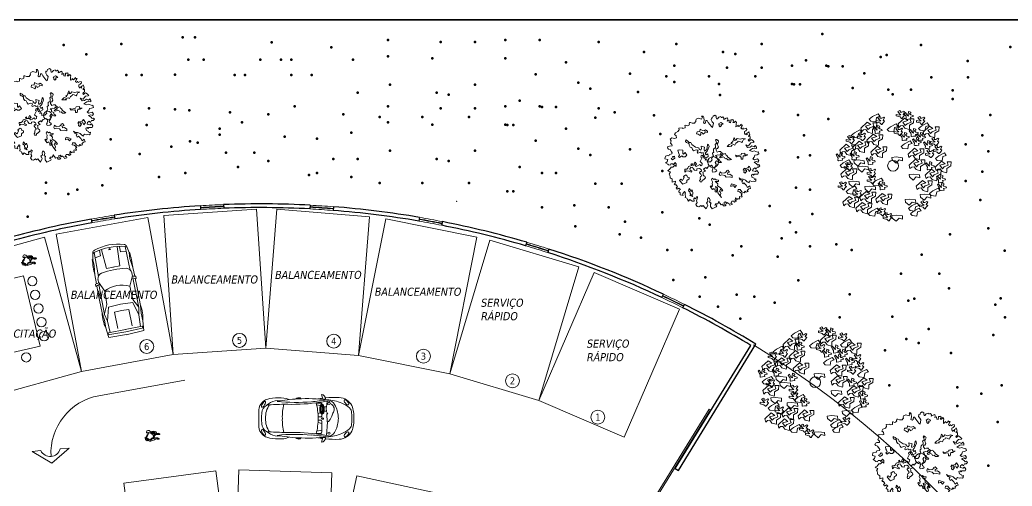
# Model space of a CAD drawing. Header units: millimetres. Extents: x 262 to 370, y -104 to 114.
# Drawn here: x 305.22 to 347.9, y -46.15 to -26.08 of the extents above; entities that cross this region are included whole.
import ezdxf
from ezdxf.enums import TextEntityAlignment as Align

# ---------------------------------------------------------------- set-up
doc = ezdxf.new("R2010")
doc.units = ezdxf.units.MM
doc.header["$LTSCALE"] = 0.1
doc.layers.get('0').update_dxf_attribs({"lineweight": 9})
for name, color, linetype, lineweight in [('detalles', 2, 'Continuous', 9), ('gruesomarco', 20, 'Continuous', 100), ('letreros y cotas', 6, 'Continuous', 13), ('mobiliario', 3, 'Continuous', 13), ('muros', 4, 'Continuous', 30), ('terreno', 8, 'Continuous', 35)]:
    doc.layers.add(name, color=color, linetype=linetype, lineweight=lineweight)
doc.styles.get("Standard").update_dxf_attribs({"font": 'tahoma.ttf', "oblique": 10, "height": 0.35})

# ---------------------------------------------------------------- blocks, each defined once
blk = doc.blocks.new('Car-p1')
for p, q in [((56.5, 34.7), (55.4, 28.8)), ((60.2, 34.7), (56.5, 34.7)), ((57.8, 27.7), (60.2, 34.7)), ((10.9, 17), (2.1, 17)), ((15.1, 31.1), (3.2, 28.8)), ((3.7, 26.7), (5.1, 29.4)), ((44.9, 27.4), (3.7, 26.7)), ((12.5, 26.7), (10.9, 17)), ((14.9, 32), (14.5, 30.7)), ((25.4, 30.7), (15.1, 31.1)), ((40.8, 32.8), (25.4, 30.7)), ((56.2, 33), (40.8, 32.8)), ((55.4, 29.1), (49.6, 29)), ((54.2, 29.1), (70.8, 21.5)), ((109.4, 29.6), (58.3, 29.1)), ((73.2, 33.1), (59.6, 33)), ((70.8, 21.5), (94, 22.3)), ((106.3, 32.9), (73.2, 33.1)), ((94, 22.3), (108.7, 29.4)), ((98.9, 20.9), (97.9, -0.1)), ((121.4, 27), (98.9, 20.9)), ((119.2, 31.5), (106.3, 32.9)), ((121.4, 27), (109.4, 29.6)), ((132.3, 31.9), (119.2, 31.5)), ((121.4, 27), (141.3, 26.3)), ((148.9, 30.1), (132.3, 31.9)), ((144.7, 30.7), (141.3, 29.1)), ((141.3, 29.1), (141.3, -0.1)), ((144.5, 30.8), (145.3, -0.2)), ((150.1, -0.1), (148.9, 30.1)), ((1.6, 13.3), (34.2, 11.4)), ((4, 1.4), (1.7, 0.2)), ((3.7, 0.1), (4, 1.4)), ((34.2, 11.4), (34.1, -0.4)), ((34.2, -11.4), (34.1, 0.4)), ((98.9, -20.9), (97.9, 0.1)), ((109.2, 12.5), (108.8, 0)), ((109.2, -12.5), (108.8, 0)), ((137.2, 12.4), (109.2, 12.5)), ((141.3, -29.1), (141.3, 0.1)), ((144.5, -30.8), (145.3, 0.2)), ((150.1, 0.1), (148.9, -30.1)), ((1.6, -13.3), (34.2, -11.4)), ((4, -1.4), (1.7, -0.2)), ((3.7, -0.1), (4, -1.4)), ((137.2, -12.4), (109.2, -12.5)), ((10.9, -17), (2.1, -17)), ((15.1, -31.1), (3.2, -28.8)), ((3.7, -26.7), (5.1, -29.4)), ((44.9, -27.4), (3.7, -26.7)), ((12.5, -26.7), (10.9, -17)), ((14.9, -32), (14.5, -30.7)), ((25.4, -30.7), (15.1, -31.1)), ((40.8, -32.8), (25.4, -30.7)), ((56.2, -33), (40.8, -32.8)), ((55.4, -29.1), (49.6, -29)), ((54.2, -29.1), (70.8, -21.5)), ((56.5, -34.7), (55.4, -28.8)), ((57.8, -27.7), (60.2, -34.7)), ((109.4, -29.6), (58.3, -29.1)), ((73.2, -33.1), (59.6, -33)), ((70.8, -21.5), (94, -22.3)), ((106.3, -32.9), (73.2, -33.1)), ((94, -22.3), (108.7, -29.4)), ((121.4, -27), (98.9, -20.9)), ((119.2, -31.5), (106.3, -32.9)), ((121.4, -27), (109.4, -29.6)), ((132.3, -31.9), (119.2, -31.5)), ((121.4, -27), (141.3, -26.3)), ((148.9, -30.1), (132.3, -31.9)), ((144.7, -30.7), (141.3, -29.1)), ((60.2, -34.7), (56.5, -34.7))]:
    blk.add_line(p, q)
for centre, radius, start, end in [((116.3, -29.7), 63.6, 75.358, 99.1946), ((76, 0), 80.2, 161.4744, 198.5256), ((4, 24.8), 4, 101.3075, 170.8918), ((96.6, 0), 96.6, 163.9881, 196.0119), ((33.5, -186.2), 219.1, 88.1098, 94.9195), ((188.9, 0), 150.3, 171.9077, 188.0923), ((50.2, 18.7), 10.4, 93.5097, 166.072), ((113.3, 0), 47.7, 153.3754, 206.6246), ((4, -24.8), 4, 189.1082, 258.6925), ((33.5, 186.2), 219.1, 265.0805, 271.8902), ((50.2, -18.7), 10.4, 193.928, 266.4903), ((116.3, 29.7), 63.6, 260.8054, 284.642)]:
    blk.add_arc(centre, radius, start, end)
blk = doc.blocks.new('newbp')
at = {"linetype": 'Continuous'}
for p, q in [((-0.912, 0.75), (-0.86, 0.936)), ((-0.912, 0.75), (-1.017, 0.773)), ((-1.002, 0.77), (-1.016, 0.74)), ((-0.877, 0.539), (-0.877, 0.119)), ((-0.877, 0.459), (-0.672, 0.505)), ((-0.652, 0.589), (-0.827, 0.589)), ((-0.892, 0.034), (-0.92, 0.028)), ((-0.876, 0.198), (-0.723, 0.166)), ((-0.827, 0.069), (-0.731, 0.069)), ((-0.892, -0.023), (-0.92, -0.017)), ((-0.91, -0.297), (-0.888, -0.197)), ((-0.899, -0.296), (-0.877, -0.196)), ((-0.877, -0.235), (-0.847, -0.228)), ((-0.822, -0.222), (-0.721, -0.2)), ((-1.064, -0.553), (-1.084, -0.679)), ((-0.912, -0.756), (-1.017, -0.779)), ((-1.002, -0.776), (-1.016, -0.747)), ((-0.912, -0.756), (-0.86, -0.943)), ((-0.904, -0.456), (-0.888, -0.536)), ((-0.893, -0.455), (-0.877, -0.535)), ((-0.869, -0.497), (-0.841, -0.503)), ((-0.817, -0.508), (-0.665, -0.54))]:
    blk.add_line(p, q, dxfattribs=at)
for p, q in [((-1.055, 0.668), (-1.093, 0.141)), ((-1.077, 0.127), (-1.07, -0.16)), ((-0.963, -0.288), (-1.054, -0.293)), ((-0.908, -0.286), (-0.939, -0.287)), ((-0.958, -0.463), (-1.055, -0.455)), ((-0.902, -0.467), (-0.933, -0.465))]:
    blk.add_line(p, q)
for points in [[(-0.731, -0.061), (-0.827, -0.061, 0.414214), (-0.877, -0.111), (-0.877, -0.172)], [(-0.877, -0.556, 0.414214), (-0.827, -0.606), (-0.68, -0.606)]]:
    blk.add_lwpolyline(points, format="xyb", dxfattribs=at)
for points in [[(-0.877, -0.196), (-0.877, -0.235)], [(-0.877, -0.513), (-0.877, -0.535)]]:
    blk.add_lwpolyline(points, dxfattribs=at)
for centre, radius, start, end in [((-1.528, 0.227), 0.596, 93.1042, 152.5294), ((-1.391, -2.848), 3.675, 84.0793, 92.6383), ((-0.845, 0.765), 0.172, 94.8358, 177.4105), ((-1.391, -2.848), 3.675, 79.4187, 82.3204), ((-0.008, 0.773), 0.0318, 97.347, 181.047), ((-0.005, 0.782), 0.0102, 105.925, 249.0437), ((0.039, 0.659), 0.154, 42.3185, 109.578), ((0.029, 0.665), 0.132, 87.1047, 105.925), ((0.04, 0.731), 0.0661, 63.2181, 93.6483), ((0.061, 0.773), 0.0191, 341.3047, 62.6447), ((0.771, -0.039), 0.851, 85.5476, 113.8305), ((0.88, -0.576), 1.387, 72.3333, 91.7581), ((-0.825, 0.038), 1.316, 159.343, 181.797), ((-1.713, 0.186), 0.338, 138.9346, 176.4235), ((-1.416, -0.145), 0.781, 108.4873, 134.9605), ((-0.943, -1.167), 1.905, 94.045, 112.2344), ((-0.426, -0.003), 1.099, 153.8158, 180.034), ((-1.049, 0.333), 0.394, 113.5432, 157.7315), ((0.434, 9.601), 9.056, 259.568, 263.1462), ((-0.295, -6.336), 7.112, 86.9826, 96.3138), ((-0.206, 5.111), 4.464, 258.7428, 266.7414), ((-0.827, 0.539), 0.05, 90, 180), ((2.043, -0.084), 2.778, 165.5534, 178.3371), ((0.347, 9.038), 8.487, 263.2731, 271.8915), ((0.142, 7.376), 6.748, 264.8845, 276.3963), ((-0.187, -4.943), 5.716, 79.1065, 87.3355), ((-1.267, 0.067), 1.956, 357.937, 14.4502), ((-1.575, -60.4), 60.995, 87.30608, 87.93042), ((0.845, 0.056), 0.642, 61.3785, 96.9532), ((0.666, -0.272), 1.016, 50.3417, 61.3785), ((0.503, 0.041), 0.848, 357.0193, 35.4395), ((1.172, 0.342), 0.423, 44.6346, 72.3333), ((1.145, 0.198), 0.355, 3.2978, 61.4623), ((1.138, 0.302), 0.476, 3.7909, 45.1844), ((-0.688, 0.035), 1.374, 172.7936, 181.5977), ((-0.92, 0.006), 0.0224, 90, 270), ((-0.892, 0.006), 0.0281, 247.3801, 112.6199), ((-0.827, 0.119), 0.05, 180, 270), ((-12.519, -0.99), 14.07, 4.0226, 4.9268), ((1.53, 0.182), 0.0938, 331.033, 350.1956), ((2.084, 0.13), 0.472, 179.1597, 182.63), ((0.197, 0.166), 1.425, 0.0094, 6.7284), ((0.778, 0.022), 0.839, 358.2457, 5.8814), ((-0.825, -0.045), 1.316, 178.203, 200.657), ((-0.688, -0.042), 1.374, 178.4023, 187.2064), ((-1.713, -0.193), 0.338, 183.5765, 221.0654), ((-0.426, -0.004), 1.099, 179.966, 206.1842), ((2.043, 0.077), 2.778, 181.6629, 194.4466), ((-1.267, -0.074), 1.956, 345.5498, 2.063), ((0.503, -0.047), 0.848, 324.5605, 2.9807), ((1.145, -0.204), 0.355, 298.5377, 356.7022), ((1.138, -0.308), 0.476, 314.8156, 356.2091), ((-12.519, 0.984), 14.07, 355.0732, 355.9774), ((2.084, -0.137), 0.472, 177.37, 180.8403), ((1.53, -0.189), 0.0938, 9.8044, 28.967), ((0.778, -0.029), 0.839, 354.1186, 1.7543), ((0.197, -0.173), 1.425, 353.2716, 359.9906), ((-1.528, -0.234), 0.596, 207.4706, 266.8958), ((-1.416, 0.138), 0.781, 225.0395, 251.5127), ((-0.943, 1.16), 1.905, 247.7656, 265.955), ((-1.049, -0.34), 0.394, 202.2685, 246.4568), ((0.434, -9.608), 9.056, 96.8538, 100.432), ((-0.206, -5.118), 4.464, 93.2586, 101.2572), ((-0.295, 6.329), 7.112, 263.6862, 273.0174), ((-0.845, -0.772), 0.172, 182.5895, 265.1642), ((-1.391, 2.841), 3.675, 277.6796, 280.5813), ((0.347, -9.044), 8.487, 88.1085, 96.7269), ((0.142, -7.382), 6.748, 83.6037, 95.1155), ((-0.008, -0.779), 0.0318, 178.953, 262.653), ((-0.005, -0.789), 0.0102, 110.9563, 254.075), ((0.039, -0.666), 0.154, 250.422, 317.6815), ((0.061, -0.78), 0.0191, 297.3553, 18.6953), ((-0.187, 4.936), 5.716, 272.6645, 280.8935), ((0.771, 0.032), 0.851, 246.1695, 274.4524), ((-1.575, 60.394), 60.995, 272.06958, 272.69392), ((0.845, -0.062), 0.642, 263.0468, 298.6215), ((0.88, 0.569), 1.387, 268.2419, 287.6667), ((0.666, 0.266), 1.016, 298.6215, 309.6583), ((1.172, -0.348), 0.423, 287.6667, 315.3654), ((-1.391, 2.841), 3.675, 267.3617, 275.9207), ((0.029, -0.671), 0.132, 254.075, 272.8953), ((0.04, -0.737), 0.0661, 266.3517, 296.7819)]:
    blk.add_arc(centre, radius, start, end, dxfattribs=at)
for centre, major_axis, ratio in [((-1.845, 0.63), (-0.083, -0.0937), 0.463754), ((1.432, 0.551), (-0.061, 0.112), 0.405921)]:
    blk.add_ellipse(centre, major_axis=major_axis, ratio=ratio, dxfattribs=at)
for centre in [(-1.157, 0.583), (-1.157, -0.595)]:
    blk.add_ellipse(centre, major_axis=(0, 0.0429), ratio=0.983266, start_param=4.712389, end_param=10.995574)
at = {"linetype": 'Continuous', "extrusion": (0, 0, -1)}
for centre, major_axis, ratio in [((-1.845, -0.637), (-0.083, 0.0937), 0.463754), ((1.432, -0.557), (-0.061, -0.112), 0.405921)]:
    blk.add_ellipse(centre, major_axis=major_axis, ratio=ratio, dxfattribs=at)
for points, knots in [([(-1.077, 0.127), (-1.08, 0.133), (-1.1, 0.15), (-1.144, 0.115), (-1.18, 0.072), (-1.223, -0.001), (-1.273, -0.105), (-1.318, -0.221), (-1.36, -0.328), (-1.36, -0.418), (-1.323, -0.493), (-1.275, -0.55), (-1.223, -0.585), (-1.193, -0.622), (-1.178, -0.647), (-1.165, -0.693)], [0, 0, 0, 0, 0.527288, 1.647451, 3.487558, 5.099073, 7.968657, 12.238313, 14.475187, 16.613757, 18.744202, 20.639343, 22.223389, 23.452731, 24.286529, 24.286529, 24.286529, 24.286529]), ([(-1.064, -0.553), (-1.068, -0.556), (-1.074, -0.561), (-1.09, -0.565), (-1.091, -0.555), (-1.09, -0.549), (-1.084, -0.542), (-1.074, -0.534), (-1.065, -0.513), (-1.054, -0.475), (-1.047, -0.407), (-1.047, -0.336), (-1.059, -0.269), (-1.08, -0.228), (-1.088, -0.195), (-1.105, -0.188), (-1.099, -0.183), (-1.093, -0.18), (-1.084, -0.181), (-1.077, -0.178), (-1.065, -0.181), (-1.07, -0.166), (-1.07, -0.16)], [0, 0, 0, 0, 0.0138597, 0.0278304, 0.0329137, 0.0379971, 0.0465756, 0.0592704, 0.0762214, 0.1105991, 0.1789801, 0.2766959, 0.3173629, 0.3800771, 0.4110544, 0.4160421, 0.4210284, 0.4277212, 0.4387433, 0.4448131, 0.4508005, 0.4694463, 0.4694463, 0.4694463, 0.4694463]), ([(-0.963, -0.295), (-0.965, -0.308), (-0.954, -0.235), (-0.937, -0.215), (-0.911, -0.179), (-0.882, -0.17), (-0.85, -0.176), (-0.829, -0.211), (-0.799, -0.257), (-0.788, -0.322), (-0.788, -0.395), (-0.797, -0.462), (-0.818, -0.517), (-0.844, -0.55), (-0.872, -0.561), (-0.892, -0.557), (-0.911, -0.55), (-0.925, -0.529), (-0.95, -0.494), (-0.965, -0.414), (-0.974, -0.382), (-0.961, -0.282), (-0.963, -0.295)], [0, 0, 0, 0, 0.03969, 0.089634, 0.13125, 0.1542862, 0.1797268, 0.2207266, 0.2680991, 0.3447665, 0.4095645, 0.4843001, 0.541515, 0.5817687, 0.6060665, 0.6262474, 0.6436722, 0.6634686, 0.6988791, 0.7758465, 0.8696394, 0.907731, 0.907731, 0.907731, 0.907731]), ([(-0.938, -0.293), (-0.938, -0.289), (-0.937, -0.284), (-0.935, -0.274), (-0.934, -0.268), (-0.93, -0.253), (-0.928, -0.246), (-0.924, -0.237), (-0.922, -0.235), (-0.918, -0.229), (-0.916, -0.227), (-0.91, -0.219), (-0.906, -0.213), (-0.899, -0.206), (-0.896, -0.203), (-0.892, -0.2), (-0.89, -0.199), (-0.886, -0.197), (-0.884, -0.197), (-0.879, -0.196), (-0.875, -0.196), (-0.871, -0.198), (-0.87, -0.198), (-0.867, -0.199), (-0.865, -0.201), (-0.861, -0.206), (-0.858, -0.209), (-0.853, -0.218), (-0.85, -0.223), (-0.844, -0.232), (-0.841, -0.237), (-0.835, -0.247), (-0.832, -0.253), (-0.827, -0.264), (-0.824, -0.27), (-0.82, -0.282), (-0.819, -0.289), (-0.815, -0.309), (-0.814, -0.323), (-0.812, -0.352), (-0.812, -0.366), (-0.814, -0.41), (-0.818, -0.438), (-0.829, -0.476), (-0.833, -0.486), (-0.84, -0.501), (-0.843, -0.506), (-0.849, -0.516), (-0.852, -0.52), (-0.858, -0.527), (-0.861, -0.529), (-0.867, -0.533), (-0.871, -0.534), (-0.874, -0.535), (-0.875, -0.535), (-0.879, -0.535), (-0.881, -0.534), (-0.885, -0.533), (-0.888, -0.532), (-0.892, -0.531), (-0.894, -0.53), (-0.895, -0.529), (-0.895, -0.529), (-0.896, -0.529), (-0.897, -0.528), (-0.899, -0.526), (-0.9, -0.523), (-0.904, -0.518), (-0.905, -0.516), (-0.908, -0.511), (-0.91, -0.509), (-0.914, -0.503), (-0.917, -0.498), (-0.921, -0.49), (-0.923, -0.486), (-0.926, -0.476), (-0.928, -0.471), (-0.933, -0.456), (-0.935, -0.445), (-0.938, -0.429), (-0.94, -0.423), (-0.942, -0.413), (-0.943, -0.408), (-0.945, -0.395), (-0.946, -0.387), (-0.946, -0.369), (-0.945, -0.363), (-0.945, -0.351), (-0.944, -0.345), (-0.942, -0.326), (-0.94, -0.309), (-0.939, -0.298), (-0.939, -0.296), (-0.938, -0.295), (-0.938, -0.294), (-0.938, -0.293), (-0.938, -0.293), (-0.938, -0.293)], [0.497033, 0.497033, 0.497033, 0.497033, 0.723444, 0.723444, 0.974636, 0.974636, 1.50964, 1.50964, 2.044645, 2.044645, 2.271061, 2.271061, 2.862376, 2.862376, 3.217654, 3.217654, 3.537253, 3.537253, 3.856852, 3.856852, 4.368613, 4.368613, 4.584627, 4.584627, 4.99269, 4.99269, 5.400753, 5.400753, 5.808816, 5.808816, 6.216879, 6.216879, 6.778716, 6.778716, 7.350371, 7.350371, 7.922025, 7.922025, 9.065335, 9.065335, 10.208644, 10.208644, 12.495263, 12.495263, 13.409896, 13.409896, 13.929088, 13.929088, 14.44828, 14.44828, 14.909885, 14.909885, 15.371489, 15.371489, 15.62524, 15.62524, 15.87899, 15.87899, 16.120875, 16.120875, 16.36276, 16.36276, 16.51635, 16.51635, 16.669941, 16.669941, 16.921521, 16.921521, 17.136676, 17.136676, 17.351831, 17.351831, 17.782142, 17.782142, 18.204974, 18.204974, 18.627807, 18.627807, 19.473473, 19.473473, 19.978923, 19.978923, 20.484372, 20.484372, 21.475119, 21.475119, 21.859144, 21.859144, 22.162884, 22.162884, 22.770362, 22.770362, 22.900493, 22.900493, 22.951221, 22.951221, 22.964298, 22.964298, 22.964298, 22.964298]), ([(-0.904, -0.456), (-0.906, -0.449), (-0.907, -0.442), (-0.91, -0.43), (-0.911, -0.424), (-0.913, -0.414), (-0.914, -0.409), (-0.917, -0.396), (-0.918, -0.388), (-0.917, -0.37), (-0.917, -0.364), (-0.916, -0.352), (-0.916, -0.346), (-0.914, -0.326), (-0.912, -0.31), (-0.91, -0.299), (-0.91, -0.298), (-0.91, -0.297)], [18.939067, 18.939067, 18.939067, 18.939067, 19.473473, 19.473473, 19.978923, 19.978923, 20.484372, 20.484372, 21.475119, 21.475119, 21.859144, 21.859144, 22.162884, 22.162884, 22.770362, 22.770362, 22.871566, 22.871566, 22.871566, 22.871566]), ([(-0.893, -0.455), (-0.895, -0.448), (-0.896, -0.442), (-0.899, -0.429), (-0.9, -0.423), (-0.902, -0.413), (-0.903, -0.408), (-0.906, -0.395), (-0.907, -0.387), (-0.906, -0.369), (-0.906, -0.363), (-0.905, -0.351), (-0.905, -0.345), (-0.903, -0.326), (-0.901, -0.309), (-0.899, -0.298), (-0.899, -0.297), (-0.899, -0.296)], [18.939067, 18.939067, 18.939067, 18.939067, 19.473473, 19.473473, 19.978923, 19.978923, 20.484372, 20.484372, 21.475119, 21.475119, 21.859144, 21.859144, 22.162884, 22.162884, 22.770362, 22.770362, 22.871566, 22.871566, 22.871566, 22.871566]), ([(-0.883, -0.222), (-0.882, -0.225), (-0.88, -0.227), (-0.875, -0.234), (-0.873, -0.239), (-0.867, -0.249), (-0.863, -0.255), (-0.858, -0.266), (-0.856, -0.272), (-0.852, -0.284), (-0.85, -0.291), (-0.847, -0.311), (-0.845, -0.325), (-0.844, -0.354), (-0.844, -0.368), (-0.846, -0.412), (-0.85, -0.44), (-0.86, -0.478), (-0.864, -0.488), (-0.871, -0.503), (-0.874, -0.508), (-0.878, -0.515), (-0.88, -0.517), (-0.881, -0.518)], [5.596292, 5.596292, 5.596292, 5.596292, 5.808816, 5.808816, 6.216879, 6.216879, 6.778716, 6.778716, 7.350371, 7.350371, 7.922025, 7.922025, 9.065335, 9.065335, 10.208644, 10.208644, 12.495263, 12.495263, 13.409896, 13.409896, 13.929088, 13.929088, 14.118229, 14.118229, 14.118229, 14.118229])]:
    blk.add_open_spline(points, degree=3, knots=knots)
blk = doc.blocks.new('personasp21')
at = {"color": 0, "linetype": 'ByBlock'}
for p, q in [((-0.177, 0.013), (-0.199, 0.016)), ((-0.161, 0.038), (-0.179, 0.044)), ((-0.162, 0.068), (-0.165, 0.071)), ((0.004, 0.167), (0.011, 0.189)), ((0.02, 0.148), (0.048, 0.196)), ((0.065, 0.137), (0.079, 0.203)), ((0.086, 0.133), (0.138, 0.196)), ((0.121, 0.127), (0.183, 0.167)), ((0.127, 0.035), (0.155, 0.052)), ((0.134, 0.107), (0.199, 0.136)), ((0.138, 0.069), (0.182, 0.089)), ((-0.199, -0.069), (-0.237, -0.097)), ((-0.172, -0.093), (-0.236, -0.13)), ((-0.208, -0.042), (-0.232, -0.045)), ((-0.199, -0.02), (-0.213, -0.01)), ((-0.158, -0.104), (-0.188, -0.171)), ((-0.131, -0.106), (-0.14, -0.175)), ((0.014, -0.12), (0.018, -0.107)), ((0.018, -0.107), (0.03, -0.096)), ((0.03, -0.096), (0.035, -0.092))]:
    blk.add_line(p, q, dxfattribs=at)
for points in [[(-0.138, 0.096), (-0.178, 0.066), (-0.198, 0.027), (-0.227, -0.015), (-0.251, -0.076), (-0.247, -0.139), (-0.227, -0.168), (-0.178, -0.19), (-0.123, -0.183), (-0.112, -0.175)], [(0.044, 0.095), (0.023, 0.138), (-0.017, 0.189), (-0.062, 0.222), (-0.09, 0.25), (-0.13, 0.254), (-0.157, 0.257), (-0.189, 0.24), (-0.198, 0.219), (-0.213, 0.185), (-0.216, 0.171), (-0.206, 0.157), (-0.188, 0.145), (-0.154, 0.147), (-0.124, 0.145), (-0.12, 0.152), (-0.134, 0.162), (-0.16, 0.169), (-0.167, 0.164)], [(-0.027, 0.199), (0.025, 0.215), (0.071, 0.222), (0.162, 0.213), (0.205, 0.191), (0.219, 0.162), (0.207, 0.131), (0.195, 0.095), (0.171, 0.068), (0.151, 0.037), (0.13, -0.011)], [(0.111, -0.089), (0.124, -0.073), (0.128, -0.049), (0.127, -0.015), (0.117, 0.02), (0.128, 0.059), (0.135, 0.083), (0.127, 0.116), (0.107, 0.127), (0.078, 0.128), (0.02, 0.141)], [(0.083, 0.043), (0.087, 0.035), (0.106, 0.025), (0.106, 0.02), (0.09, 0.014), (0.088, 0.006)], [(0.212, 0.13), (0.24, 0.127), (0.274, 0.131), (0.305, 0.134), (0.335, 0.13), (0.357, 0.114), (0.364, 0.097), (0.354, 0.086), (0.327, 0.076), (0.289, 0.079), (0.263, 0.082), (0.226, 0.081), (0.178, 0.075)], [(0.289, 0.13), (0.313, 0.124), (0.332, 0.11), (0.33, 0.097), (0.319, 0.085), (0.299, 0.082), (0.271, 0.083)], [(-0.246, -0.052), (-0.271, -0.066), (-0.275, -0.076), (-0.27, -0.083), (-0.253, -0.09)], [(-0.113, -0.121), (-0.119, -0.144), (-0.117, -0.165), (-0.107, -0.187), (-0.082, -0.21), (-0.027, -0.204), (0.052, -0.178), (0.134, -0.151), (0.147, -0.135), (0.185, -0.113), (0.188, -0.106), (0.21, -0.108), (0.255, -0.123), (0.316, -0.125), (0.32, -0.117), (0.33, -0.116), (0.329, -0.107), (0.339, -0.107), (0.34, -0.097), (0.333, -0.094), (0.33, -0.084), (0.253, -0.079), (0.255, -0.073), (0.277, -0.068), (0.295, -0.065), (0.291, -0.058), (0.257, -0.058), (0.217, -0.059), (0.206, -0.072), (0.189, -0.072), (0.182, -0.062), (0.119, -0.092), (0.051, -0.107), (0.014, -0.121), (0.004, -0.139), (-0.016, -0.162), (-0.033, -0.175)]]:
    blk.add_lwpolyline(points, dxfattribs=at)
blk.add_lwpolyline([(0.104, 0.002), (0.1, 0.002), (0.082, 0.006), (0.079, 0.014), (0.083, 0.033), (0.082, 0.05), (0.075, 0.068), (0.065, 0.078), (0.045, 0.095), (0.014, 0.099), (-0.004, 0.109), (-0.009, 0.128), (-0.031, 0.158), (-0.041, 0.164), (-0.062, 0.152), (-0.079, 0.152), (-0.093, 0.157), (-0.121, 0.14), (-0.14, 0.121), (-0.14, 0.099), (-0.147, 0.079), (-0.158, 0.066), (-0.155, 0.047), (-0.162, 0.024), (-0.177, 0.01), (-0.196, -0.02), (-0.203, -0.045), (-0.188, -0.079), (-0.153, -0.103), (-0.127, -0.101), (-0.105, -0.12), (-0.099, -0.138), (-0.081, -0.155), (-0.055, -0.152), (-0.037, -0.138), (-0.023, -0.123), (-0.009, -0.099), (-0.001, -0.083), (0.021, -0.076), (0.048, -0.075), (0.063, -0.065), (0.078, -0.051), (0.086, -0.037), (0.099, -0.031), (0.107, -0.01), (0.107, 0.006)], close=True, dxfattribs=at)
blk = doc.blocks.new('arbol1')
at = {"color": 0, "linetype": 'ByBlock'}
for points in [[(98.43, 86.9), (98.536, 86.821), (98.588, 86.771), (98.637, 86.792), (98.681, 86.742), (98.623, 86.686), (98.559, 86.678), (98.515, 86.593), (98.457, 86.657), (98.386, 86.599), (98.366, 86.529), (98.515, 86.491), (98.48, 86.491), (98.55, 86.543), (98.615, 86.45), (98.588, 86.386), (98.509, 86.377), (98.445, 86.386), (98.407, 86.334), (98.372, 86.386), (98.314, 86.348), (98.337, 86.257), (98.43, 86.213), (98.451, 86.155), (98.509, 86.184), (98.501, 86.099), (98.465, 86.062), (98.393, 86.076), (98.328, 86.062), (98.258, 86.099), (98.223, 86.062), (98.214, 86.006), (98.136, 86.047), (98.065, 86.126), (97.957, 86.164), (97.864, 86.17), (97.785, 86.228), (97.82, 86.134), (97.943, 86.105), (97.899, 86.047), (97.943, 85.962), (97.992, 86.012), (98.092, 85.912), (98.15, 85.813), (98.243, 85.883), (98.279, 85.769), (98.208, 85.755), (98.136, 85.682), (98.171, 85.641), (98.092, 85.603), (98.051, 85.655), (98.007, 85.583), (97.907, 85.626), (97.835, 85.726), (97.742, 85.72), (97.727, 85.641), (97.806, 85.618), (97.922, 85.533), (97.87, 85.489), (97.914, 85.425), (97.899, 85.39), (97.806, 85.419), (97.8, 85.375), (97.82, 85.325), (97.771, 85.325), (97.712, 85.325), (97.686, 85.296), (97.636, 85.361), (97.621, 85.267), (97.671, 85.217), (97.592, 85.182), (97.563, 85.217), (97.47, 85.226), (97.426, 85.124), (97.478, 85.132), (97.491, 85.08), (97.385, 85.054), (97.356, 85.103), (97.277, 85.168), (97.242, 85.124), (97.204, 85.188), (97.148, 85.182), (97.148, 85.095), (97.227, 85.06), (97.184, 85.016), (97.119, 85.024), (97.076, 85.089), (97.011, 85.068), (96.962, 85.132), (96.883, 85.197), (96.926, 85.211), (96.868, 85.103), (96.769, 85.103), (96.74, 85.045), (96.79, 85.06), (96.825, 85.01), (96.804, 84.981), (96.626, 84.896), (96.561, 84.989), (96.553, 85.089), (96.576, 85.132), (96.518, 85.174), (96.539, 85.261), (96.512, 85.332), (96.46, 85.375), (96.425, 85.296), (96.445, 85.211), (96.375, 85.153), (96.404, 85.11), (96.433, 85.045), (96.366, 84.896), (96.296, 84.966), (96.238, 85.031), (96.188, 84.989), (96.138, 85.031), (96.053, 84.975), (95.981, 84.995), (95.923, 85.08), (95.981, 85.159), (95.945, 85.238), (95.981, 85.325), (96.001, 85.39), (95.96, 85.425), (95.91, 85.325), (95.867, 85.369), (95.844, 85.317), (95.858, 85.226), (95.759, 85.226), (95.659, 85.296), (95.601, 85.226), (95.558, 85.29), (95.531, 85.346), (95.458, 85.375), (95.479, 85.419), (95.466, 85.512), (95.458, 85.562), (95.479, 85.583), (95.437, 85.632), (95.35, 85.524), (95.379, 85.46), (95.251, 85.498), (95.251, 85.583), (95.186, 85.618), (95.207, 85.697), (95.257, 85.72), (95.193, 85.784), (95.122, 85.734), (95.114, 85.734), (95.072, 85.79), (95.128, 85.84), (95.072, 85.927), (95.029, 85.919), (94.994, 85.962), (95.035, 85.983), (95.043, 86.076), (94.906, 86.041), (94.906, 86.112), (94.906, 86.184), (94.865, 86.199), (94.821, 86.228), (94.813, 86.263), (94.792, 86.377), (94.772, 86.392), (94.786, 86.406), (94.828, 86.485), (94.749, 86.506), (94.714, 86.535), (94.792, 86.578), (94.865, 86.686), (94.935, 86.686), (95.029, 86.765), (95.079, 86.713), (95.079, 86.83), (95.029, 86.886), (94.956, 86.786), (94.929, 86.83), (94.842, 86.83), (94.813, 86.765), (94.743, 86.778), (94.714, 86.807), (94.62, 86.865), (94.685, 86.908), (94.714, 87.014), (94.591, 87.043), (94.614, 87.157), (94.707, 87.186), (94.757, 87.172), (94.786, 87.236), (94.892, 87.251), (94.906, 87.301), (94.877, 87.344), (94.813, 87.444), (94.743, 87.466), (94.699, 87.516), (94.722, 87.574), (94.786, 87.595), (94.9, 87.601), (94.892, 87.659), (94.828, 87.724), (94.865, 87.823), (94.821, 87.896), (94.886, 87.94), (95.008, 87.925), (95.087, 87.952), (95.072, 88.039), (95, 88.095), (95.043, 88.168), (95.151, 88.218), (95.201, 88.296), (95.186, 88.369), (95.344, 88.384), (95.35, 88.354), (95.458, 88.375), (95.458, 88.419), (95.452, 88.475), (95.473, 88.489), (95.479, 88.489), (95.558, 88.462), (95.645, 88.512), (95.636, 88.539), (95.645, 88.612), (95.688, 88.612), (95.759, 88.576), (95.887, 88.583), (95.887, 88.606), (95.923, 88.655), (95.916, 88.691), (95.937, 88.749), (96.031, 88.79), (96.167, 88.755), (96.203, 88.834), (96.167, 88.877), (96.232, 88.877), (96.261, 88.828), (96.275, 88.697), (96.252, 88.597), (96.296, 88.562), (96.34, 88.591), (96.354, 88.691), (96.41, 88.697), (96.46, 88.606), (96.59, 88.433), (96.64, 88.39), (96.682, 88.583), (96.626, 88.641), (96.582, 88.72), (96.59, 88.805), (96.632, 88.798)], [(96.632, 88.798), (96.667, 88.884), (96.74, 88.919), (96.798, 88.877), (96.798, 88.828), (96.812, 88.769), (96.848, 88.769), (96.912, 88.834), (96.997, 88.863), (97.011, 88.828), (97.047, 88.828), (97.09, 88.855), (97.134, 88.798), (97.126, 88.74), (97.155, 88.749), (97.233, 88.798), (97.283, 88.805), (97.298, 88.74), (97.277, 88.67), (97.356, 88.711), (97.362, 88.606), (97.42, 88.597), (97.435, 88.67), (97.435, 88.726), (97.513, 88.72), (97.534, 88.734), (97.549, 88.67), (97.513, 88.612), (97.569, 88.612), (97.627, 88.67), (97.671, 88.612), (97.656, 88.554), (97.656, 88.498), (97.648, 88.425), (97.7, 88.44), (97.727, 88.498), (97.779, 88.44), (97.843, 88.489), (97.864, 88.539), (97.885, 88.498), (97.934, 88.498), (97.899, 88.433), (97.864, 88.369), (97.928, 88.317), (97.957, 88.375), (97.978, 88.325), (98.042, 88.354), (98.107, 88.369), (98.121, 88.305), (98.071, 88.247), (98.013, 88.218), (98.013, 88.153), (98.042, 88.074), (98.071, 88.132), (98.129, 88.074), (98.129, 88.162), (98.185, 88.182), (98.2, 88.226), (98.223, 88.147), (98.243, 88.095), (98.2, 88.054), (98.194, 88.01), (98.25, 88.031), (98.258, 87.96), (98.258, 87.917), (98.214, 87.888), (98.179, 87.852), (98.214, 87.809), (98.258, 87.852), (98.301, 87.881), (98.372, 87.832), (98.436, 87.767), (98.407, 87.745), (98.293, 87.73), (98.235, 87.666), (98.194, 87.601), (98.071, 87.645), (98.15, 87.531), (98.258, 87.552), (98.337, 87.601), (98.43, 87.56), (98.48, 87.616), (98.53, 87.552), (98.53, 87.487), (98.445, 87.502), (98.357, 87.487), (98.229, 87.402), (98.357, 87.359), (98.43, 87.388), (98.579, 87.33), (98.615, 87.338), (98.637, 87.251), (98.559, 87.209), (98.465, 87.195), (98.436, 87.116), (98.372, 87.043), (98.445, 87), (98.579, 87.037), (98.637, 86.973), (98.594, 86.9), (98.523, 86.935), (98.43, 86.9)]]:
    blk.add_lwpolyline(points, dxfattribs=at)
for points in [[(96.998, 88.613), (96.898, 88.555), (96.933, 88.52), (96.933, 88.463), (96.976, 88.419), (97.033, 88.476), (97.005, 88.52), (97.098, 88.534), (97.077, 88.57)], [(96.281, 88.254), (96.203, 88.269), (96.103, 88.319), (96.089, 88.219), (95.974, 88.212), (95.952, 88.125), (96.017, 88.104), (96.109, 88.047), (96.139, 88.097), (96.131, 88.176), (96.196, 88.169), (96.218, 88.104), (96.303, 88.147), (96.332, 88.204), (96.425, 88.182), (96.432, 88.234), (96.339, 88.284)], [(97.835, 87.89), (97.707, 87.925), (97.65, 87.853), (97.585, 87.833), (97.613, 87.882), (97.578, 87.961), (97.556, 87.911), (97.521, 87.796), (97.449, 87.731), (97.499, 87.724), (97.356, 87.653), (97.277, 87.567), (97.363, 87.574), (97.478, 87.581), (97.441, 87.617), (97.543, 87.661), (97.606, 87.631), (97.65, 87.724), (97.721, 87.761), (97.742, 87.803), (97.814, 87.789), (97.9, 87.746), (97.929, 87.796), (97.972, 87.875), (98.058, 87.903), (97.944, 87.925)], [(96.482, 86.916), (96.547, 86.916), (96.625, 87.001), (96.604, 87.051), (96.64, 87.108), (96.676, 87.173), (96.654, 87.208), (96.647, 87.288), (96.697, 87.323), (96.682, 87.38), (96.69, 87.452), (96.733, 87.495), (96.769, 87.509), (96.776, 87.589), (96.754, 87.653), (96.819, 87.718), (96.804, 87.796), (96.776, 87.846), (96.804, 87.882), (96.826, 87.875), (96.861, 87.833), (96.883, 87.853), (96.905, 87.803), (96.883, 87.746), (96.841, 87.667), (96.869, 87.617), (96.891, 87.559), (96.848, 87.489), (96.791, 87.474), (96.791, 87.409), (96.841, 87.33), (96.913, 87.359), (97.005, 87.359), (96.998, 87.323), (97.048, 87.295), (97.112, 87.245), (97.192, 87.266), (97.22, 87.216), (97.262, 87.18), (97.306, 87.108), (97.456, 87.016), (97.406, 87.001), (97.306, 87.001), (97.249, 87.051), (97.184, 87.044), (97.155, 87.094), (97.098, 87.123), (97.005, 87.088), (96.941, 87.101), (96.983, 87.138), (97.027, 87.188), (97.055, 87.158), (97.07, 87.195), (96.983, 87.266), (96.963, 87.202), (96.876, 87.216), (96.769, 87.18), (96.826, 87.138), (96.833, 87.073), (96.926, 87.03), (96.933, 86.951), (96.97, 86.936), (97.02, 86.879), (96.926, 86.879), (96.861, 86.908), (96.883, 86.929), (96.811, 86.958), (96.761, 86.879), (96.804, 86.815), (96.783, 86.743), (96.726, 86.672), (96.747, 86.6), (96.791, 86.578), (96.826, 86.521), (96.761, 86.478), (96.647, 86.471), (96.619, 86.521), (96.64, 86.565), (96.662, 86.665), (96.64, 86.722), (96.582, 86.765), (96.475, 86.722), (96.447, 86.693), (96.396, 86.628), (96.353, 86.672), (96.253, 86.6), (96.289, 86.557), (96.339, 86.507), (96.224, 86.463), (96.239, 86.406), (96.239, 86.335), (96.268, 86.306), (96.311, 86.292), (96.332, 86.221), (96.261, 86.156), (96.189, 86.106), (96.181, 86.055), (96.103, 86.055), (96.081, 86.112), (96.117, 86.149), (96.109, 86.221), (96.124, 86.278), (96.153, 86.284), (96.167, 86.328), (96.131, 86.378), (96.081, 86.443), (96.103, 86.513), (96.146, 86.478), (96.167, 86.521), (96.146, 86.585), (96.074, 86.628), (95.967, 86.615), (95.96, 86.543), (95.867, 86.55), (95.81, 86.628), (95.78, 86.679), (95.709, 86.665), (95.659, 86.607), (95.673, 86.557), (95.752, 86.513), (95.73, 86.471), (95.616, 86.513), (95.509, 86.528), (95.451, 86.471), (95.444, 86.593), (95.531, 86.6), (95.581, 86.635), (95.609, 86.707), (95.752, 86.75), (95.709, 86.815), (95.76, 86.844), (95.773, 86.772), (95.852, 86.772), (95.852, 86.844), (95.888, 86.901), (95.952, 86.807), (95.888, 86.765), (95.932, 86.715), (95.995, 86.737), (96.089, 86.794), (96.131, 86.743), (96.181, 86.765), (96.189, 86.807), (96.196, 86.844), (96.103, 86.929), (96.131, 86.986), (96.189, 87.101), (96.139, 87.116), (96.153, 87.166), (96.196, 87.195), (96.246, 87.123), (96.275, 87.058), (96.318, 87.101), (96.296, 87.158), (96.246, 87.216), (96.239, 87.309), (96.167, 87.28), (96.117, 87.323), (96.002, 87.288), (95.982, 87.33), (96.017, 87.388), (95.995, 87.417), (95.932, 87.431), (95.823, 87.388), (95.78, 87.445), (95.745, 87.524), (95.681, 87.552), (95.631, 87.624), (95.631, 87.689), (95.594, 87.724), (95.523, 87.746), (95.479, 87.796), (95.487, 87.861), (95.566, 87.818), (95.631, 87.753), (95.702, 87.739), (95.745, 87.653), (95.91, 87.546), (96.002, 87.531), (96.06, 87.502), (96.046, 87.474), (96.131, 87.417), (96.167, 87.467), (96.153, 87.589), (96.303, 87.539), (96.275, 87.445), (96.289, 87.38), (96.39, 87.438), (96.425, 87.639), (96.46, 87.674), (96.49, 87.574), (96.41, 87.367), (96.325, 87.288), (96.368, 87.208), (96.44, 87.26), (96.46, 87.138), (96.361, 87.088), (96.325, 86.979), (96.403, 87.016), (96.41, 86.944), (96.418, 86.901)], [(94.857, 87.051), (94.957, 87.108), (94.921, 87.138), (95.001, 87.158), (95.021, 87.073), (94.921, 87.001)], [(95.463, 87.125), (95.535, 87.198), (95.463, 87.317), (95.391, 87.245), (95.368, 87.27), (95.368, 87.414), (95.222, 87.437), (95.15, 87.414), (95.175, 87.317), (95.199, 87.27), (95.222, 87.198), (95.175, 87.149), (95.222, 87.102), (95.319, 87.174), (95.368, 87.125)], [(98.034, 87.221), (98.034, 87.293), (97.89, 87.27), (97.866, 87.221), (97.722, 87.174), (97.625, 87.198), (97.674, 87.125), (97.841, 87.149), (97.866, 87.102), (97.866, 87.03), (97.938, 87.03), (97.962, 87.174), (98.059, 87.174), (98.155, 87.221)], [(98.158, 86.65), (98.079, 86.628), (98.051, 86.585), (98.022, 86.643), (97.964, 86.571), (98.007, 86.535), (97.993, 86.463), (98.051, 86.428), (98.123, 86.521), (98.065, 86.535), (98.173, 86.6), (98.223, 86.5), (98.294, 86.593), (98.215, 86.722)], [(95.535, 86.332), (95.487, 86.356), (95.391, 86.284), (95.415, 86.237), (95.368, 86.14), (95.343, 86.116), (95.271, 86.165), (95.222, 86.116), (95.368, 85.948), (95.535, 86.019), (95.535, 86.116), (95.631, 86.188), (95.631, 86.237), (95.559, 86.26)], [(96.963, 86.478), (97.027, 86.428), (97.17, 86.435), (97.256, 86.5), (97.227, 86.528), (97.299, 86.55), (97.377, 86.471), (97.292, 86.443), (97.299, 86.371), (97.391, 86.378), (97.491, 86.306), (97.491, 86.242), (97.371, 86.271), (97.234, 86.249), (97.17, 86.328), (97.041, 86.349), (96.963, 86.321), (96.933, 86.385)], [(97.02, 85.382), (96.976, 85.476), (97.005, 85.547), (96.97, 85.619), (96.941, 85.654), (96.983, 85.733), (97.027, 85.654), (97.084, 85.669), (97.041, 85.733), (96.97, 85.812), (96.855, 85.883), (96.869, 85.97), (96.833, 86.012), (96.761, 86.07), (96.891, 86.062), (96.898, 86.127), (96.791, 86.134), (96.747, 86.177), (96.704, 86.156), (96.632, 86.206), (96.604, 86.134), (96.64, 86.049), (96.625, 85.962), (96.647, 85.92), (96.632, 85.833), (96.582, 85.883), (96.54, 85.862), (96.582, 85.79), (96.64, 85.726), (96.711, 85.762), (96.761, 85.683), (96.761, 85.626), (96.819, 85.604), (96.804, 85.733), (96.776, 85.855), (96.855, 85.79), (96.848, 85.705), (96.869, 85.583), (96.919, 85.519)], [(97.674, 85.9), (97.601, 85.924), (97.457, 85.972), (97.434, 85.9), (97.434, 85.851), (97.506, 85.876), (97.554, 85.876), (97.601, 85.804)], [(95.666, 85.461), (95.709, 85.511), (95.673, 85.554), (95.666, 85.626), (95.601, 85.661), (95.631, 85.762), (95.688, 85.69), (95.723, 85.633), (95.76, 85.705), (95.795, 85.597), (95.795, 85.519), (95.738, 85.489), (95.788, 85.425)]]:
    blk.add_lwpolyline(points, close=True, dxfattribs=at)
blk = doc.blocks.new('BRANCHO2', base_point=(16.83, 36.07))
for p, q in [((16.7826, 36.0972), (16.8244, 36.1012)), ((16.7857, 36.0721), (16.7826, 36.0972)), ((16.8235, 36.041), (16.7857, 36.0721)), ((16.8534, 36.0726), (16.8235, 36.041)), ((16.8244, 36.1012), (16.8867, 36.0942)), ((16.8887, 36.0624), (16.8534, 36.0726)), ((16.8867, 36.0942), (16.8887, 36.0624))]:
    blk.add_line(p, q)
blk = doc.blocks.new('BRANCHO1', base_point=(16.66, 36.12))
for p, q in [((16.573, 36.1498), (16.6363, 36.2083)), ((16.6707, 36.1837), (16.619, 36.1683)), ((16.619, 36.1683), (16.6449, 36.1344)), ((16.6363, 36.2083), (16.6707, 36.1837)), ((16.6622, 36.1529), (16.7024, 36.1683)), ((16.7283, 36.1621), (16.688, 36.1375)), ((16.7024, 36.1683), (16.6909, 36.2022)), ((16.6909, 36.2022), (16.7311, 36.2022)), ((16.7311, 36.2022), (16.7283, 36.1621)), ((16.5817, 36.1159), (16.573, 36.1498)), ((16.5989, 36.1313), (16.5817, 36.1159)), ((16.6219, 36.1344), (16.5989, 36.1313)), ((16.642, 36.1067), (16.6219, 36.1344)), ((16.6851, 36.0944), (16.642, 36.1067)), ((16.6449, 36.1344), (16.6622, 36.1529)), ((16.688, 36.1005), (16.6851, 36.0944)), ((16.688, 36.1375), (16.688, 36.1005))]:
    blk.add_line(p, q)
blk = doc.blocks.new('BRANCHO3', base_point=(16.71, 35.96))
for p, q in [((16.6554, 35.9949), (16.6554, 35.9795)), ((16.6841, 35.9887), (16.6554, 35.9949)), ((16.6554, 35.9795), (16.6812, 35.9733)), ((16.6899, 36.0349), (16.6698, 36.0256)), ((16.6698, 36.0256), (16.687, 36.001)), ((16.6812, 35.9733), (16.6927, 35.9702)), ((16.7014, 35.9918), (16.6841, 35.9887)), ((16.687, 36.001), (16.7014, 35.9918)), ((16.6956, 36.0318), (16.6899, 36.0349)), ((16.6927, 36.0165), (16.6956, 36.0318)), ((16.71, 36.0165), (16.6927, 36.0165)), ((16.6927, 35.9702), (16.7071, 35.9548)), ((16.7301, 36.0288), (16.71, 36.0165)), ((16.7128, 35.9548), (16.7243, 35.9702)), ((16.7243, 35.9979), (16.7387, 36.0226)), ((16.7387, 35.9887), (16.7243, 35.9979)), ((16.7243, 35.9702), (16.7387, 35.9887)), ((16.7387, 36.0226), (16.7301, 36.0288)), ((16.7071, 35.9548), (16.7128, 35.9548))]:
    blk.add_line(p, q)
blk = doc.blocks.new('TREEO')
at = {"yscale": 3.6, "zscale": 3.6}
for name, p, xscale, rotation in [('BRANCHO2', (-0.626, 1.752), 3.599999999999999, 33.69006752598449), ('BRANCHO3', (0.526, 1.752), 3.6, 315.0000000000102), ('BRANCHO3', (-0.59, 1.248), 3.6, 315.0000000000102), ('BRANCHO2', (0.022, 1.392), 3.599999999999999, 33.69006752598449), ('BRANCHO3', (0.706, 1.14), 3.6, 315.0000000000102), ('BRANCHO2', (1.138, 1.428), 3.599999999999999, 33.69006752598449), ('BRANCHO2', (-1.274, 1.176), 3.599999999999999, 33.69006752598449), ('BRANCHO3', (0.382, 0.996), 3.6, 315.0000000000102), ('BRANCHO3', (0.814, 0.816), 3.6, 315.0000000000102), ('BRANCHO3', (0.958, 0.996), 3.6, 315.0000000000102), ('BRANCHO2', (0.526, 0.78), 3.599999999999999, 33.69006752598449), ('BRANCHO3', (1.21, 0.708), 3.6, 315.0000000000102), ('BRANCHO3', (-1.922, 0.276), 3.6, 315.0000000000102), ('BRANCHO3', (-1.418, 0.312), 3.6, 315.0000000000102), ('BRANCHO3', (-0.842, 0.132), 3.6, 315.0000000000102), ('BRANCHO2', (1.75, 0.348), 3.599999999999999, 33.69006752598449), ('BRANCHO2', (-1.67, 0.096), 3.599999999999999, 33.69006752598449), ('BRANCHO3', (1.282, -0.048), 3.6, 315.0000000000102), ('BRANCHO2', (-0.518, -0.552), 3.599999999999999, 33.69006752598449), ('BRANCHO3', (1.678, -0.516), 3.6, 315.0000000000102), ('BRANCHO2', (-1.454, -0.84), 3.599999999999999, 33.69006752598449), ('BRANCHO3', (-0.41, -0.768), 3.6, 315.0000000000102), ('BRANCHO2', (1.534, -0.912), 3.599999999999999, 33.69006752598449), ('BRANCHO3', (1.714, -0.804), 3.6, 315.0000000000102), ('BRANCHO2', (-0.662, -1.632), 3.599999999999999, 33.69006752598449), ('BRANCHO2', (0.778, -1.452), 3.599999999999999, 33.69006752598449), ('BRANCHO2', (0.85, -1.632), 3.599999999999999, 33.69006752598449)]:
    blk.add_blockref(name, p, dxfattribs=dict(at, xscale=xscale, rotation=rotation))
at = {"xscale": 3.6, "yscale": 3.6, "zscale": 3.6}
for name, p in [('BRANCHO3', (-0.374, 1.572)), ('BRANCHO3', (0.346, 1.788)), ('BRANCHO1', (0.526, 1.464)), ('BRANCHO3', (1.066, 1.572)), ('BRANCHO1', (-0.806, 1.32)), ('BRANCHO3', (0.274, 1.176)), ('BRANCHO1', (1.426, 1.176)), ('BRANCHO3', (-1.454, 0.888)), ('BRANCHO3', (-1.058, 0.996)), ('BRANCHO1', (-0.59, 0.888)), ('BRANCHO3', (1.57, 0.816)), ('BRANCHO1', (-1.562, 0.528)), ('BRANCHO1', (-1.094, 0.636)), ('BRANCHO1', (-0.446, 0.456)), ('BRANCHO3', (1.678, 0.528)), ('BRANCHO2', (0.166, 0.276)), ('BRANCHO1', (0.886, 0.384)), ('BRANCHO3', (1.39, 0.384)), ('BRANCHO3', (-1.526, -0.084)), ('BRANCHO2', (-1.202, 0.168)), ('BRANCHO2', (-1.058, -0.048)), ('BRANCHO1', (0.922, -0.012)), ('BRANCHO1', (1.858, -0.084)), ('BRANCHO1', (-1.526, -0.336)), ('BRANCHO3', (-0.698, -0.3)), ('BRANCHO3', (-0.698, -0.552)), ('BRANCHO2', (0.778, -0.336)), ('BRANCHO1', (1.498, -0.372)), ('BRANCHO3', (-1.742, -0.768)), ('BRANCHO2', (-1.382, -0.588)), ('BRANCHO2', (-0.806, -0.768)), ('BRANCHO1', (1.174, -0.768)), ('BRANCHO1', (-1.454, -1.344)), ('BRANCHO3', (-1.202, -1.056)), ('BRANCHO1', (-0.842, -1.164)), ('BRANCHO1', (-0.266, -1.236)), ('BRANCHO2', (1.174, -1.056)), ('BRANCHO1', (-0.986, -1.56)), ('BRANCHO2', (0.634, -1.236)), ('BRANCHO3', (1.174, -1.452)), ('BRANCHO3', (-0.338, -1.704)), ('BRANCHO3', (-0.122, -1.884)), ('BRANCHO2', (0.166, -1.812))]:
    blk.add_blockref(name, p, dxfattribs=at)

msp = doc.modelspace()

# ---------------------------------------------------------------- linework, layer by layer
at = {"layer": 'detalles'}
msp.add_line((308.619, -42.257), (312.323, -41.59), dxfattribs=at)
at = {"layer": 'detalles', "ltscale": 0.1}
for p, q in [((305.754, -44.651), (306.129, -44.617)), ((306.601, -45.16), (305.754, -44.651)), ((306.601, -45.16), (307.345, -44.509)), ((306.952, -44.544), (307.345, -44.509))]:
    msp.add_line(p, q, dxfattribs=at)
at = {"layer": 'detalles'}
for centre, radius in [((306.421, -30.191), 0.182), ((335.044, -32.199), 0.233), ((342.783, -32.36), 0.233), ((339.434, -41.675), 0.233), ((343.969, -44.964), 0.233)]:
    msp.add_circle(centre, radius, dxfattribs=at)
for centre, radius, start, end in [((315.555, -74.68), 40.68, 92.2071, 93.6156), ((315.555, -74.68), 40.68, 85.549, 86.9575), ((315.555, -74.68), 40.68, 98.8716, 100.2801), ((315.555, -74.68), 40.52, 92.2043, 93.6183), ((315.555, -74.68), 40.52, 85.5462, 86.9603), ((315.555, -74.68), 40.52, 98.8688, 100.2828), ((315.555, -74.68), 40.52, 78.8829, 80.2969), ((315.555, -74.68), 40.68, 78.8857, 80.2941), ((315.555, -74.68), 40.52, 72.2124, 73.6264), ((315.555, -74.68), 40.68, 72.2151, 73.6236), ((315.555, -74.68), 40.68, 63.3325, 64.741), ((315.555, -74.68), 40.52, 63.3297, 64.7438), ((315.555, -74.68), 40.6, 21.1289, 58.4902), ((309.062, -44.717), 2.5, 100.1974, 183.4859)]:
    msp.add_arc(centre, radius, start, end, dxfattribs=at)
at = {"layer": 'detalles', "ltscale": 0.1}
msp.add_arc((306.527, -44.431), 0.44, 205.08, 345.1174, dxfattribs=at)
at = {"layer": 'detalles'}
msp.add_point((324.017, -33.891), dxfattribs=at)
at = {"layer": 'gruesomarco'}
for p in [(312.22, -26.835), (312.753, -26.835), (339.738, -26.685), (307.112, -27.168), (309.584, -27.126), (316.057, -27.048), (318.615, -27.261), (321.055, -26.952), (323.32, -27.039), (324.801, -27.039), (326.108, -26.952), (327.589, -26.952), (330.115, -27.039), (333.466, -27.12), (337.125, -27.12), (343.989, -27.161), (347.822, -27.248), (308.084, -27.557), (321.055, -27.648), (322.972, -27.735), (326.108, -27.735), (332.072, -27.468), (335.47, -27.468), (335.992, -27.555), (342.247, -27.683), (342.508, -27.596), (312.464, -27.79), (313.129, -27.79), (315.566, -27.79), (316.452, -27.79), (316.895, -27.79), (319.554, -27.79), (328.721, -27.909), (333.379, -28.055), (335.644, -28.142), (337.125, -28.142), (338.432, -28.055), (339.041, -27.816), (339.912, -28.055), (340, -28.078), (340.609, -28.078), (345.993, -27.857), (309.806, -28.454), (310.47, -28.454), (311.9, -28.433), (314.458, -28.454), (314.901, -28.454), (316.895, -28.454), (317.781, -28.454), (327.415, -28.431), (331.462, -28.403), (333.03, -28.513), (334.86, -28.513), (336.863, -28.513), (341.55, -28.379), (344.424, -28.553), (346.003, -28.553), (321.142, -28.866), (324.801, -28.866), (329.244, -28.779), (333.379, -28.751), (335.295, -28.838), (338.432, -28.838), (338.519, -28.861), (338.78, -28.861), (341.045, -29.012), (319.749, -29.214), (323.146, -29.214), (323.669, -29.302), (329.767, -29.04), (331.811, -29.186), (335.342, -29.309), (342.576, -29.091), (342.771, -29.286), (343.549, -29.091), (345.353, -29.11), (317.048, -29.801), (321.055, -29.801), (326.108, -29.801), (326.718, -29.563), (327.589, -29.801), (327.676, -29.824), (328.286, -29.824), (345.353, -29.481), (308.862, -29.888), (310.776, -29.888), (311.9, -29.924), (312.518, -29.975), (314.26, -30.062), (315.916, -30.149), (319.139, -30.149), (320.707, -30.259), (322.536, -30.259), (323.32, -29.888), (324.54, -30.259), (324.801, -29.888), (329.982, -30.285), (330.115, -29.888), (330.812, -30.062), (332.504, -30.195), (337.205, -30.018), (338.693, -30.175), (346.969, -30.175), (310.682, -30.609), (314.783, -30.497), (321.055, -30.497), (322.972, -30.584), (326.108, -30.584), (326.195, -30.607), (326.456, -30.607), (340, -30.349), (313.825, -30.758), (313.825, -31.019), (316.612, -31.106), (319.487, -30.932), (328.721, -30.758), (332.77, -30.993), (338.955, -31.045), (346.621, -31.045), (309.134, -31.228), (311.734, -31.541), (312.539, -31.309), (312.867, -31.367), (318.006, -31.193), (327.415, -31.28), (345.91, -31.43), (310.372, -31.846), (314.086, -31.802), (315.306, -31.802), (321.142, -31.715), (324.801, -31.715), (329.244, -31.628), (329.767, -31.889), (331.463, -31.654), (337.294, -31.702), (338.693, -32.002), (339.216, -31.915), (346.882, -31.741), (314.609, -32.412), (315.916, -32.151), (318.703, -32.064), (319.749, -32.064), (323.146, -32.064), (323.669, -32.151), (326.718, -32.412), (309.134, -32.464), (311.211, -32.847), (312.344, -32.673), (317.658, -32.76), (318.006, -32.673), (319.487, -32.847), (327.676, -32.673), (328.286, -32.673), (332.859, -32.589), (346.621, -32.612), (306.348, -33.083), (308.772, -33.195), (320.707, -33.108), (322.536, -33.108), (324.54, -33.108), (329.982, -33.134), (331.114, -33.134), (345.91, -33.008), (306.333, -33.543), (307.306, -33.578), (307.695, -33.384), (326.195, -33.456), (326.456, -33.456), (338.606, -33.308), (339.216, -33.395), (329.07, -34.065), (337.471, -34.095), (346.534, -33.83), (305.557, -34.55), (327.676, -34.152), (330.551, -34.152), (332.859, -34.361), (339.303, -34.439), (329.111, -34.961), (331.247, -34.761), (334.455, -34.627), (334.899, -34.893), (338.345, -34.787), (331.027, -35.31), (338.606, -35.223), (345.227, -35.31), (346.882, -35.048), (331.944, -35.458), (336.254, -35.832), (337.996, -35.484), (339.216, -35.832), (340.349, -35.745), (333.077, -35.98), (334.122, -35.98), (335.884, -36.208), (337.822, -36.267), (341.004, -35.98), (344.007, -36.18), (347.579, -36.006), (343.126, -37), (344.772, -37), (333.326, -37.274), (334.712, -37.167), (338.713, -37.286), (336.052, -37.906), (340.916, -37.899), (345.184, -37.638), (334.469, -37.986), (336.821, -37.986), (337.693, -38.247), (343.442, -38.16), (343.703, -38.073), (347.188, -38.334), (347.413, -38.065), (335.253, -38.421), (336.212, -38.943), (340.487, -38.881), (342.745, -38.856), (347.593, -38.88), (344.313, -39.378), (347.101, -39.64), (343.355, -39.814), (343.878, -39.988), (342.438, -40.3), (345.272, -40.423), (342.616, -41.806), (347.449, -41.815), (345.543, -41.895), (346.578, -42.163), (345.543, -42.693), (347.275, -43.382), (346.873, -45.263)]:
    msp.add_point(p, dxfattribs=at)
at = {"layer": 'letreros y cotas'}
for centre in [(314.671, -39.873), (318.724, -39.906), (310.68, -40.14), (322.582, -40.554), (326.414, -41.614), (330.086, -43.178)]:
    msp.add_circle(centre, 0.3, dxfattribs=at)
at = {"layer": 'mobiliario'}
for points in [[(311.416, -34.493), (315.407, -34.227), (315.806, -40.213), (311.815, -40.479)], [(316.282, -34.232), (320.269, -34.55), (319.793, -40.531), (315.806, -40.213)], [(306.789, -35.308), (310.722, -34.58), (311.815, -40.479), (307.882, -41.208)], [(320.962, -34.646), (324.886, -35.425), (323.717, -41.31), (319.793, -40.531)], [(302.424, -36.495), (306.279, -35.426), (307.882, -41.208), (304.027, -42.277)], [(325.438, -35.562), (329.27, -36.71), (327.549, -42.457), (323.717, -41.31)], [(304.069, -37.409), (305.381, -37.099), (306.094, -40.118), (304.782, -40.428)], [(329.927, -36.949), (333.599, -38.534), (331.221, -44.043), (327.549, -42.457)], [(334.924, -42.869), (334.875, -42.839), (332.638, -46.456), (332.687, -46.486)], [(309.693, -46.015), (313.658, -45.488), (314.449, -51.435), (310.484, -51.963)], [(314.643, -45.439), (318.641, -45.568), (318.447, -51.565), (314.449, -51.435)], [(319.72, -45.701), (323.629, -46.55), (322.356, -52.413), (318.447, -51.565)]]:
    msp.add_lwpolyline(points, close=True, dxfattribs=at)
for centre in [(305.761, -37.327), (305.882, -37.914), (306.03, -38.5), (306.152, -39.086), (306.268, -39.688), (305.497, -40.605)]:
    msp.add_circle(centre, 0.2, dxfattribs=at)
for radius, start, end in [(40.589, 92.2043, 93.6183), (40.611, 92.2071, 93.6156), (40.611, 85.549, 86.9575), (40.611, 98.8716, 100.2801), (40.589, 85.5462, 86.9603), (40.589, 98.8688, 100.2828), (40.589, 78.8829, 80.2969), (40.611, 78.8857, 80.2941), (40.589, 72.2124, 73.6264), (40.611, 72.2151, 73.6236), (40.589, 63.3297, 64.7438), (40.611, 63.3325, 64.741)]:
    msp.add_arc((315.555, -74.68), radius, start, end, dxfattribs=at)
at = {"layer": 'muros', "ltscale": 0.1}
for p, q in [((312.989, -34.08), (312.997, -34.24)), ((313.988, -34.03), (313.996, -34.19)), ((317.714, -34.057), (317.703, -34.217)), ((318.712, -34.122), (318.701, -34.282)), ((309.281, -34.486), (309.307, -34.644)), ((308.295, -34.653), (308.321, -34.81)), ((322.413, -34.582), (322.384, -34.739)), ((323.396, -34.762), (323.367, -34.92)), ((327.024, -35.65), (326.977, -35.803)), ((327.98, -35.944), (327.933, -36.097)), ((332.843, -38.033), (332.913, -37.889)), ((333.742, -38.471), (333.812, -38.327))]:
    msp.add_line(p, q, dxfattribs=at)
at = {"layer": 'muros'}
for p, q in [((333.417, -45.389), (336.664, -40.092)), ((333.553, -45.473), (336.884, -40.04)), ((333.417, -45.389), (333.553, -45.473))]:
    msp.add_line(p, q, dxfattribs=at)
for radius, start, end in [(40.68, 93.6156, 98.8716), (40.68, 86.9575, 92.2071), (40.68, 80.2941, 85.549), (40.52, 93.6183, 98.8688), (40.52, 86.9603, 92.2043), (40.52, 80.2969, 85.5462), (40.68, 100.2801, 105.4513), (40.52, 100.2828, 105.4485), (40.52, 73.6264, 78.8829), (40.68, 73.6236, 78.8857), (40.52, 64.7438, 72.2124), (40.68, 64.741, 72.2151), (40.68, 58.3775, 63.3325), (40.52, 58.6033, 63.3297)]:
    msp.add_arc((315.555, -74.68), radius, start, end, dxfattribs=at)
at = {"layer": 'terreno'}
msp.add_line((271.555, -26.08), (369.555, -26.08), dxfattribs=at)

# ---------------------------------------------------------------- block references
at = {"layer": 'mobiliario'}
for p in [(209.753, -117.096), (238.376, -119.104), (247.301, -131.869)]:
    msp.add_blockref('arbol1', p, dxfattribs=at)
at = {"layer": 'mobiliario', "xscale": 1.2, "yscale": 1.2, "zscale": 1.2}
for p in [(342.742, -32.447), (339.393, -41.763)]:
    msp.add_blockref('TREEO', p, dxfattribs=at)
at = {"layer": 'mobiliario'}
for name, p, xscale, yscale, zscale, rotation in [('Car-p1', (309.068, -35.872), 0.02549999999999645, 0.02550000000000097, 0.0255, 281.1055724510912), ('newbp', (317.263, -43.233), 1.088628099999994, 1.088628099999994, 1.0886281, 180)]:
    msp.add_blockref(name, p, dxfattribs=dict(at, xscale=xscale, yscale=yscale, zscale=zscale, rotation=rotation))
at = {"layer": 'mobiliario', "ltscale": 0.1}
for p in [(305.57, -36.451), (310.881, -44.005)]:
    msp.add_blockref('personasp21', p, dxfattribs=at)

# ---------------------------------------------------------------- texts
at = {"layer": 'detalles', "oblique": 10}
for s, p in [('BALANCEAMENTO', (311.715, -37.428)), ('BALANCEAMENTO', (316.173, -37.231)), ('BALANCEAMENTO', (307.388, -38.086)), ('BALANCEAMENTO', (320.462, -37.956)), ('SERVIÇO', (325.033, -38.428)), ('RÁPIDO', (325.033, -39.009)), ('CAPACITAÇÃO', (303.818, -39.757)), ('SERVIÇO', (329.585, -40.189)), ('RÁPIDO', (329.585, -40.77))]:
    msp.add_text(s, height=0.35, dxfattribs=at).set_placement(p)
at = {"layer": 'letreros y cotas'}
for s, p in [('6', (310.68, -40.14)), ('5', (314.671, -39.873)), ('4', (318.724, -39.906)), ('3', (322.582, -40.554)), ('2', (326.414, -41.614)), ('1', (330.086, -43.178))]:
    msp.add_text(s, height=0.3, dxfattribs=at).set_placement(p, align=Align.MIDDLE_CENTER)

doc.saveas('drawing.dxf')
